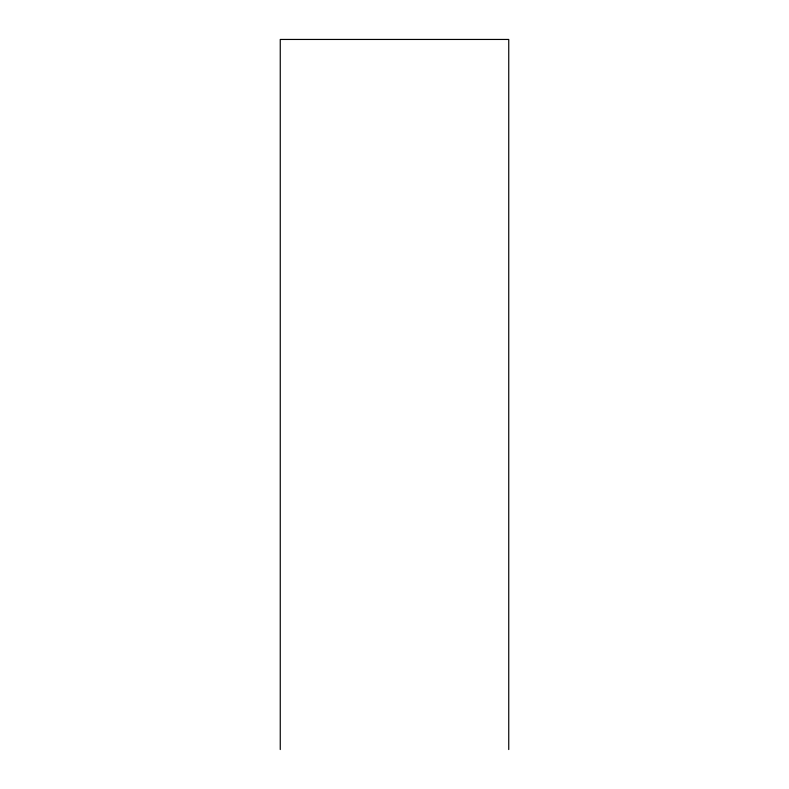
<?xml version="1.0" encoding="UTF-8"?>
<svg xmlns="http://www.w3.org/2000/svg" width="789" height="789" viewBox="0 0 789 789"><rect width="100%" height="100%" fill="white"/><g stroke="black" fill="none" stroke-linecap="round" stroke-linejoin="round"><path stroke-width="1.18" d="M508.747 749.55L508.747 39.45L280.253 39.45L280.253 749.55"/></g></svg>
